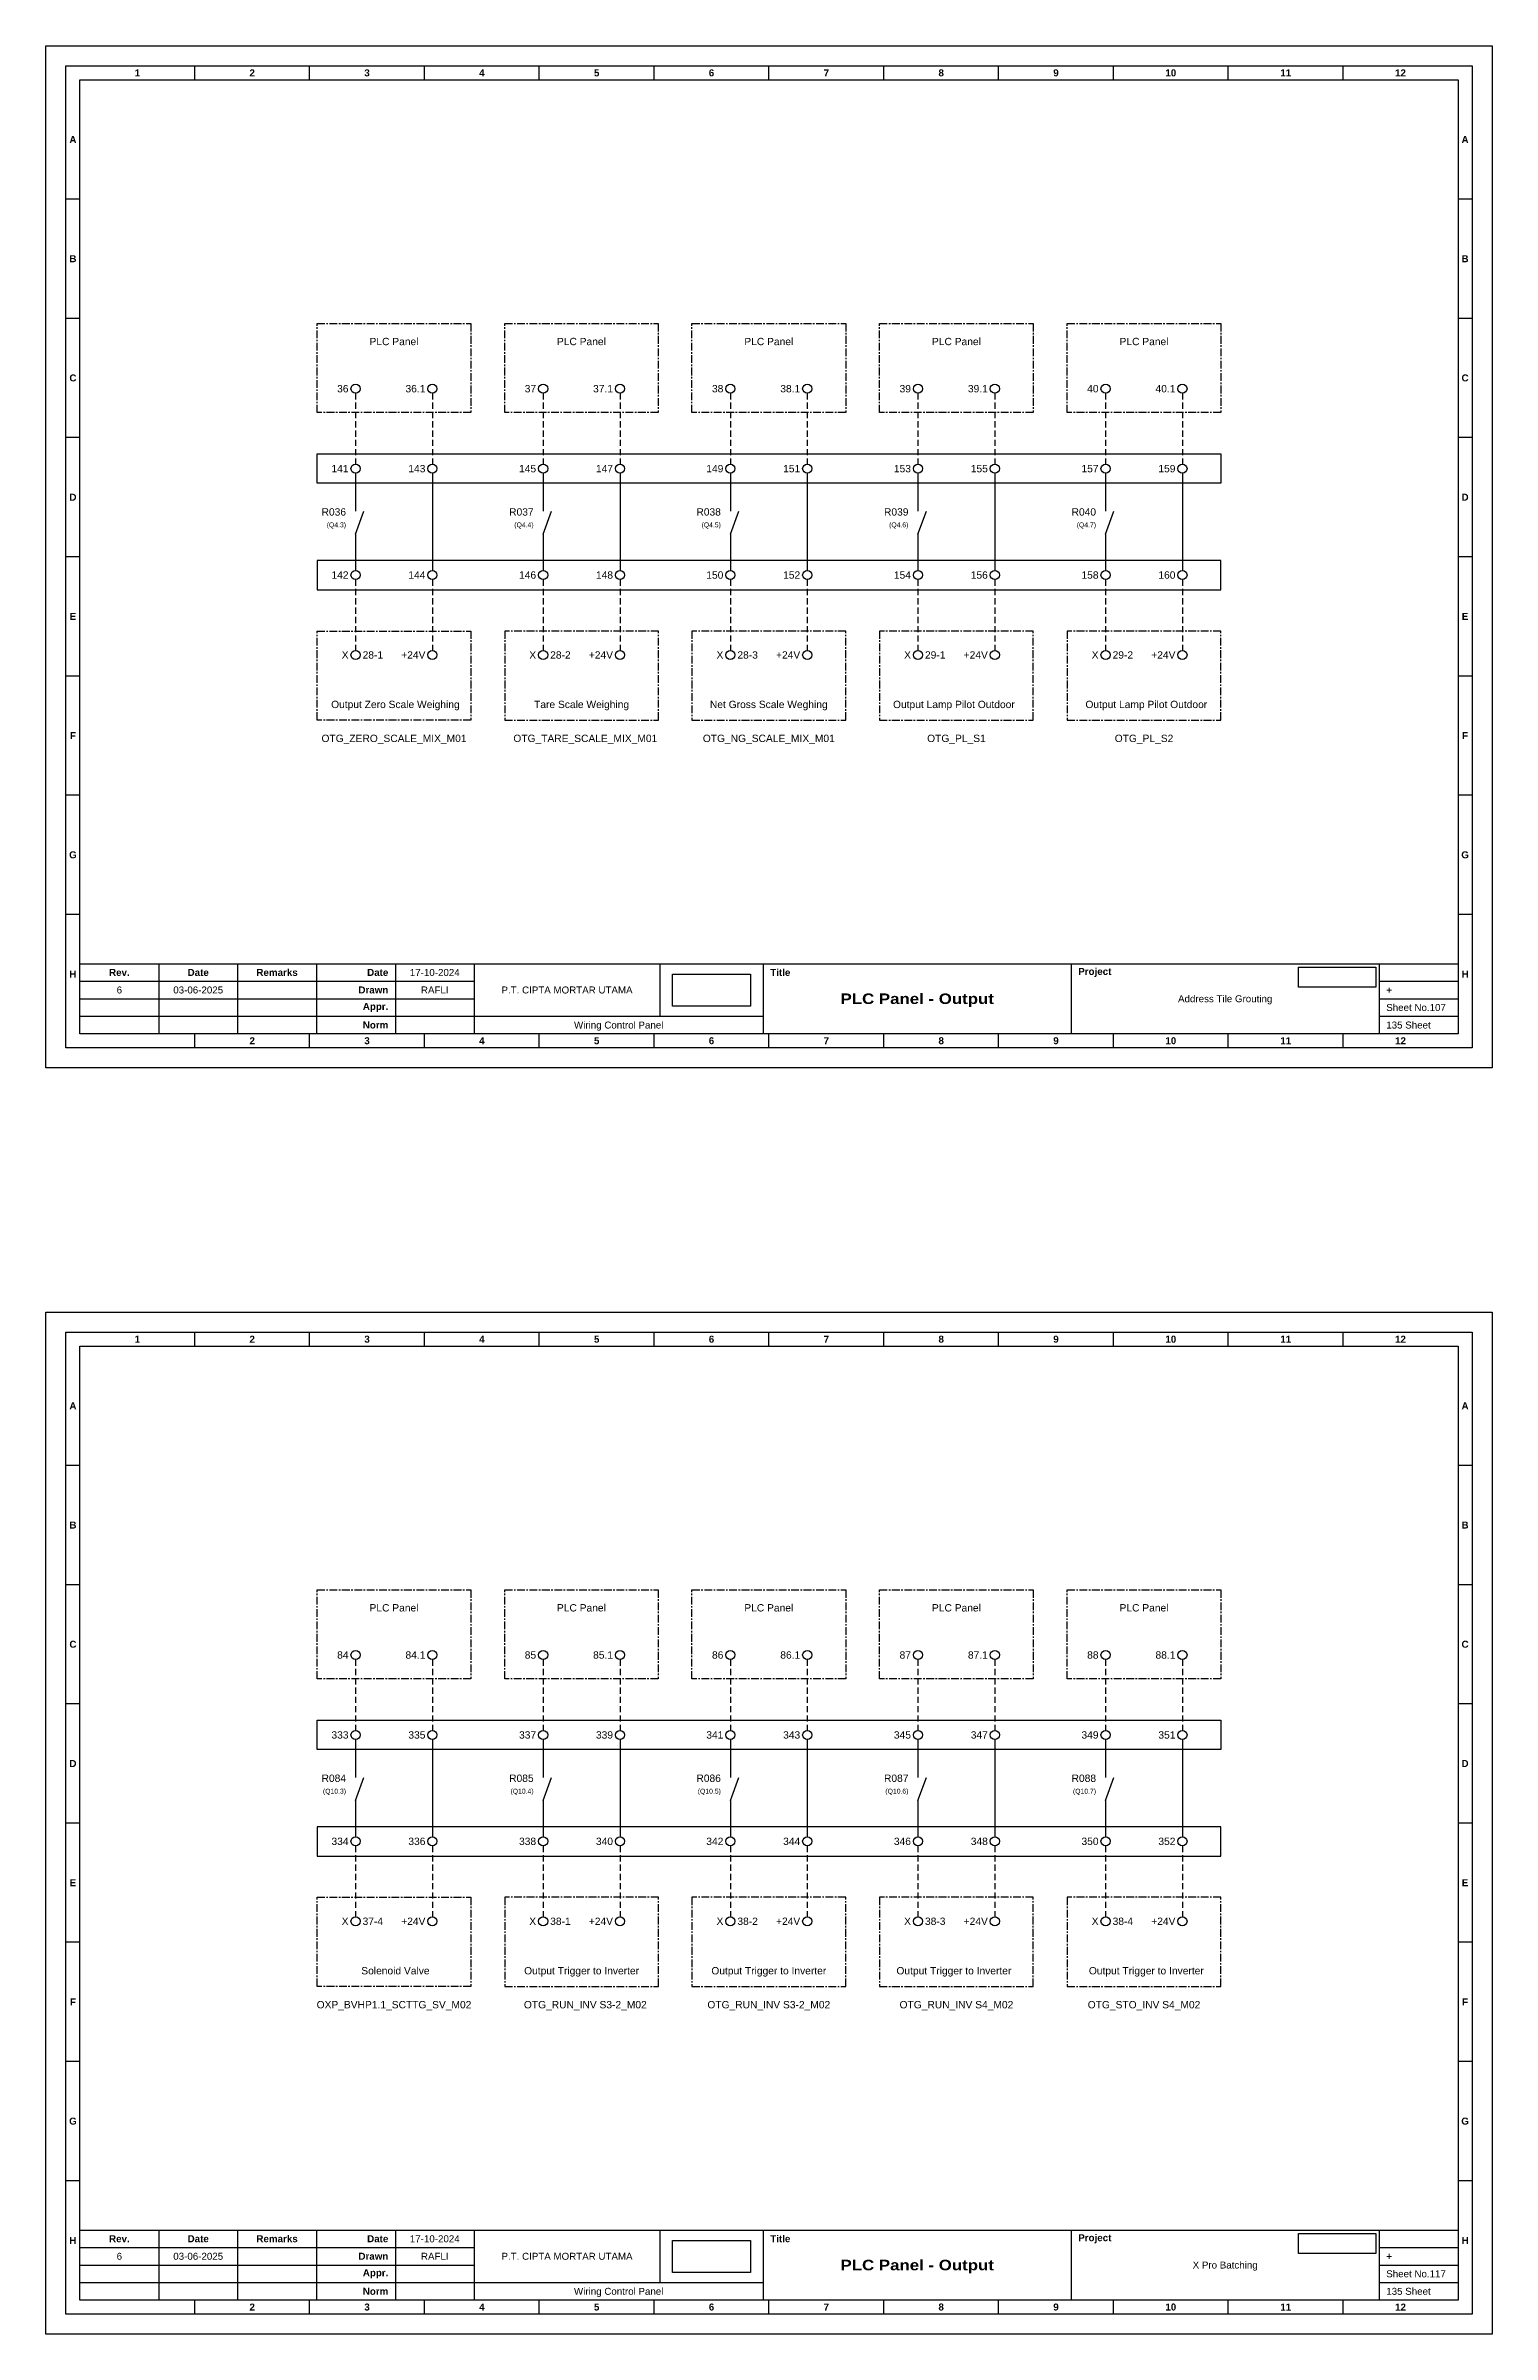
# Model space of a CAD drawing. Header units: millimetres. Extents: x 7759 to 13246, y 5489 to 6217.
# Drawn here: x 10181.3 to 10477.4, y 5747.9 to 6216.5 of the extents above; entities that cross this region are included whole.
import ezdxf
from ezdxf.enums import TextEntityAlignment as Align

# ---------------------------------------------------------------- set-up
doc = ezdxf.new("R2010")
doc.units = ezdxf.units.MM
doc.linetypes.add('CENTER', pattern=[50.8, 31.75, -6.35, 6.35, -6.35])
doc.linetypes.add('HIDDEN', pattern=[9.525, 6.35, -3.175])
doc.styles.add('Bold', font='ariblk.ttf', dxfattribs={"height": 25.4})
doc.styles.get("Standard").update_dxf_attribs({"font": 'arial.ttf'})
picture_1 = doc.add_image_def('image1.png', size_in_pixel=(2048, 847))
picture_2 = doc.add_image_def('image2.png', size_in_pixel=(2092, 542))

# ---------------------------------------------------------------- blocks, each defined once
blk = doc.blocks.new('KOP MU PROJECT')
at = {"color": 6, "ltscale": 50}
for p, q in [((27.74, 184.05), (27.74, 186.66)), ((49.13, 184.05), (49.13, 186.66)), ((70.51, 184.05), (70.51, 186.66)), ((91.89, 184.05), (91.89, 186.66)), ((113.27, 184.05), (113.27, 186.66)), ((134.66, 184.05), (134.66, 186.66)), ((156.04, 184.05), (156.04, 186.66)), ((177.42, 184.05), (177.42, 186.66)), ((198.8, 184.05), (198.8, 186.66)), ((220.19, 184.05), (220.19, 186.66)), ((241.57, 184.05), (241.57, 186.66)), ((6.36, 161.84), (3.75, 161.84)), ((265.59, 161.84), (262.98, 161.84)), ((6.36, 139.63), (3.75, 139.63)), ((265.59, 139.63), (262.98, 139.63)), ((6.36, 117.42), (3.75, 117.42)), ((265.59, 117.42), (262.98, 117.42)), ((6.36, 95.22), (3.75, 95.22)), ((265.59, 95.22), (262.98, 95.22)), ((6.36, 73.01), (3.75, 73.01)), ((265.59, 73.01), (262.98, 73.01)), ((6.36, 50.8), (3.75, 50.8)), ((265.59, 50.8), (262.98, 50.8)), ((6.36, 28.59), (3.75, 28.59)), ((265.59, 28.59), (262.98, 28.59)), ((27.74, 3.75), (27.74, 6.36)), ((49.13, 3.75), (49.13, 6.36)), ((70.51, 3.75), (70.51, 6.36)), ((91.89, 3.75), (91.89, 6.36)), ((113.27, 3.75), (113.27, 6.36)), ((134.66, 3.75), (134.66, 6.36)), ((156.04, 3.75), (156.04, 6.36)), ((177.42, 3.75), (177.42, 6.36)), ((198.8, 3.75), (198.8, 6.36)), ((220.19, 3.75), (220.19, 6.36)), ((241.57, 3.75), (241.57, 6.36))]:
    blk.add_line(p, q, dxfattribs=at)
at = {"ltscale": 50}
for p, q in [((6.36, 19.41), (262.98, 19.41)), ((21.04, 19.41), (21.04, 6.36)), ((35.72, 19.41), (35.72, 6.36)), ((50.41, 19.41), (50.41, 6.36)), ((65.09, 19.41), (65.09, 6.36)), ((79.77, 19.41), (79.77, 6.36)), ((114.35, 19.41), (114.35, 9.62)), ((133.6, 19.41), (133.6, 6.36)), ((190.95, 19.41), (190.95, 6.36)), ((248.3, 19.41), (248.3, 6.36)), ((6.36, 16.15), (79.77, 16.15)), ((6.36, 12.89), (79.77, 12.89)), ((248.3, 16.15), (262.98, 16.15)), ((248.3, 12.89), (262.98, 12.89)), ((6.36, 9.62), (133.6, 9.62)), ((248.3, 9.62), (262.98, 9.62))]:
    blk.add_line(p, q, dxfattribs=at)
at = {"color": 1, "ltscale": 50}
blk.add_lwpolyline([(269.34, 0), (0, 0), (0, 190.41), (269.34, 190.41)], close=True, dxfattribs=at)
at = {"color": 6, "ltscale": 50}
for points in [[(265.59, 3.75), (3.75, 3.75), (3.75, 186.66), (265.59, 186.66)], [(262.98, 6.36), (6.36, 6.36), (6.36, 184.05), (262.98, 184.05)]]:
    blk.add_lwpolyline(points, close=True, dxfattribs=at)
at = {"ltscale": 50, "char_height": 1.305, "attachment_point": 4}
for s, width, heights, insert in [('\\pxqc;{\\fArial|b1|i0|c0|p34;1}', 21.3825, [2.51], (6.36, 185.36)), ('\\pxqc;{\\fArial|b1|i0|c0|p34;2}', 21.3825, [2.51], (27.74, 185.36)), ('\\pxqc;{\\fArial|b1|i0|c0|p34;3}', 21.3825, [2.51], (49.13, 185.36)), ('\\pxqc;{\\fArial|b1|i0|c0|p34;4}', 21.3825, [2.51], (70.51, 185.36)), ('\\pxqc;{\\fArial|b1|i0|c0|p34;5}', 21.3825, [2.51], (91.89, 185.36)), ('\\pxqc;{\\fArial|b1|i0|c0|p34;6}', 21.3825, [2.51], (113.27, 185.36)), ('\\pxqc;{\\fArial|b1|i0|c0|p34;7}', 21.3825, [2.51], (134.66, 185.36)), ('\\pxqc;{\\fArial|b1|i0|c0|p34;8}', 21.3825, [2.51], (156.04, 185.36)), ('\\pxqc;{\\fArial|b1|i0|c0|p34;9}', 21.3825, [2.51], (177.42, 185.36)), ('\\pxqc;{\\fArial|b1|i0|c0|p34;10}', 21.3825, [2.51], (198.8, 185.36)), ('\\pxqc;{\\fArial|b1|i0|c0|p34;11}', 21.3825, [2.51], (220.19, 185.36)), ('\\pxqc;{\\fArial|b1|i0|c0|p34;12}', 21.3825, [2.51], (241.57, 185.36)), ('\\pxqc;{\\fArial|b1|i0|c0|p34;A}', 2.61, [2.51], (3.75, 172.95)), ('\\pxqc;{\\fArial|b1|i0|c0|p34;A}', 2.61, [2.51], (262.98, 172.95)), ('\\pxqc;{\\fArial|b1|i0|c0|p34;B}', 2.61, [2.51], (3.75, 150.74)), ('\\pxqc;{\\fArial|b1|i0|c0|p34;B}', 2.61, [2.51], (262.98, 150.74)), ('\\pxqc;{\\fArial|b1|i0|c0|p34;C}', 2.61, [2.51], (3.75, 128.53)), ('\\pxqc;{\\fArial|b1|i0|c0|p34;C}', 2.61, [2.51], (262.98, 128.53)), ('\\pxqc;{\\fArial|b1|i0|c0|p34;D}', 2.61, [2.51], (3.75, 106.32)), ('\\pxqc;{\\fArial|b1|i0|c0|p34;D}', 2.61, [2.51], (262.98, 106.32)), ('\\pxqc;{\\fArial|b1|i0|c0|p34;E}', 2.61, [2.51], (3.75, 84.11)), ('\\pxqc;{\\fArial|b1|i0|c0|p34;E}', 2.61, [2.51], (262.98, 84.11)), ('\\pxqc;{\\fArial|b1|i0|c0|p34;F}', 2.61, [2.51], (3.75, 61.9)), ('\\pxqc;{\\fArial|b1|i0|c0|p34;F}', 2.61, [2.51], (262.98, 61.9)), ('\\pxqc;{\\fArial|b1|i0|c0|p34;G}', 2.61, [2.51], (3.75, 39.69)), ('\\pxqc;{\\fArial|b1|i0|c0|p34;G}', 2.61, [2.51], (262.98, 39.69)), ('\\pxqc;{\\fArial|b1|i0|c0|p34;H}', 2.61, [2.51], (3.75, 17.47)), ('\\pxqc;{\\fArial|b1|i0|c0|p34;Rev.}', 14.6811, [2.88], (6.36, 17.78)), ('\\pxqc;{\\fArial|b1|i0|c0|p34;Date}', 14.6811, [2.88], (21.04, 17.78)), ('\\pxqc;{\\fArial|b1|i0|c0|p34;Remarks}', 14.6811, [2.88], (35.72, 17.78)), ('\\pxqr;{\\fArial|b1|i0|c0|p34;Date}', 13.3761, [2.88], (50.41, 17.78)), ('\\pxql;{\\fArial|b1|i0|c0|p34;Title}', 50.2419, [2.88], (134.9, 17.78)), ('\\pxql;{\\fArial|b1|i0|c0|p34;Project}', 50.2419, [2.88], (192.25, 17.78)), ('\\pxqc;{\\fArial|b1|i0|c0|p34;H}', 2.61, [2.51], (262.98, 17.47)), ('\\pxqr;{\\fArial|b1|i0|c0|p34;Drawn}', 13.3761, [2.88], (50.41, 14.52)), ('\\pxql;{\\fArial|b1|i0|c0|p34;+}', 14.6811, [2.88], (249.61, 14.52)), ('\\pxqr;{\\fArial|b1|i0|c0|p34;Appr.}', 13.3761, [2.88], (50.41, 11.26)), ('\\pxqr;{\\fArial|b1|i0|c0|p34;Norm}', 13.3761, [2.88], (50.41, 7.99)), ('\\pxqc;{\\fArial|b1|i0|c0|p34;2}', 21.3825, [2.51], (27.74, 5.06)), ('\\pxqc;{\\fArial|b1|i0|c0|p34;3}', 21.3825, [2.51], (49.13, 5.06)), ('\\pxqc;{\\fArial|b1|i0|c0|p34;4}', 21.3825, [2.51], (70.51, 5.06)), ('\\pxqc;{\\fArial|b1|i0|c0|p34;5}', 21.3825, [2.51], (91.89, 5.06)), ('\\pxqc;{\\fArial|b1|i0|c0|p34;6}', 21.3825, [2.51], (113.27, 5.06)), ('\\pxqc;{\\fArial|b1|i0|c0|p34;7}', 21.3825, [2.51], (134.66, 5.06)), ('\\pxqc;{\\fArial|b1|i0|c0|p34;8}', 21.3825, [2.51], (156.04, 5.06)), ('\\pxqc;{\\fArial|b1|i0|c0|p34;9}', 21.3825, [2.51], (177.42, 5.06)), ('\\pxqc;{\\fArial|b1|i0|c0|p34;10}', 21.3825, [2.51], (198.8, 5.06)), ('\\pxqc;{\\fArial|b1|i0|c0|p34;11}', 21.3825, [2.51], (220.19, 5.06)), ('\\pxqc;{\\fArial|b1|i0|c0|p34;12}', 21.3825, [2.51], (241.57, 5.06))]:
    blk.add_mtext_dynamic_manual_height_columns(s, width=width, gutter_width=0.0326, heights=heights, dxfattribs=dict(at, insert=insert))
at = {"ltscale": 50}
for tag, p in [('DATECREATED', (72.43, 17.78)), ('REV', (13.7, 14.52)), ('REVDATE', (28.38, 14.52)), ('REMARKS', (43.06, 14.52)), ('DRAWN', (72.43, 14.52)), ('COMPANY', (97.06, 14.52)), ('PROJECT', (219.62, 12.89)), ('NORM', (72.43, 7.99)), ('APPR', (72.43, 11.26)), ('DRAWINGCATEGORY', (106.68, 7.99)), ('DESCRIPTION', (162.27, 10.03))]:
    blk.add_attdef(tag, text='', height=1.3, dxfattribs=at).set_placement(p, align=Align.MIDDLE_CENTER)
at = {"ltscale": 50, "style": 'Bold'}
blk.add_attdef('TITLE', text='', height=1.96, dxfattribs=at).set_placement((162.27, 12.89), align=Align.MIDDLE_CENTER)
at = {"ltscale": 50}
for tag, p in [('TOTALSHEET', (249.61, 7.99)), ('SHEETNUMBER', (249.61, 11.26))]:
    blk.add_attdef(tag, text='', height=1.3, dxfattribs=at).set_placement(p, align=Align.MIDDLE_LEFT)
image = blk.add_image(picture_1, insert=(116.72, 11.48), size_in_units=(14.5, 6), dxfattribs=at)
image.dxf.flags = 15
image = blk.add_image(picture_2, insert=(233.29, 15.04), size_in_units=(14.36, 3.72), dxfattribs=at)
image.dxf.flags = 15

msp = doc.modelspace()

# ---------------------------------------------------------------- linework, layer by layer
at = {"linetype": 'HIDDEN', "ltscale": 0.2}
for p, q in [((10244.74, 6145.36), (10244.74, 6130.87)), ((10260.47, 6145.36), (10260.47, 6130.87)), ((10283.14, 6145.36), (10283.14, 6130.87)), ((10298.88, 6145.36), (10298.88, 6130.87)), ((10321.47, 6145.36), (10321.47, 6130.87)), ((10337.2, 6145.36), (10337.2, 6130.87)), ((10359.87, 6145.36), (10359.87, 6130.87)), ((10375.6, 6145.36), (10375.6, 6130.87)), ((10398.27, 6145.36), (10398.27, 6130.87)), ((10414, 6145.36), (10414, 6130.87)), ((10244.74, 6107.2), (10244.74, 6092.71)), ((10260.47, 6107.2), (10260.47, 6092.71)), ((10283.14, 6107.2), (10283.14, 6092.71)), ((10298.88, 6107.2), (10298.88, 6092.71)), ((10321.47, 6107.2), (10321.47, 6092.71)), ((10337.2, 6107.2), (10337.2, 6092.71)), ((10359.87, 6107.2), (10359.87, 6092.71)), ((10375.6, 6107.2), (10375.6, 6092.71)), ((10398.27, 6107.2), (10398.27, 6092.71)), ((10414, 6107.2), (10414, 6092.71)), ((10244.74, 5886.04), (10244.74, 5871.55)), ((10260.47, 5886.04), (10260.47, 5871.55)), ((10283.14, 5886.04), (10283.14, 5871.55)), ((10298.88, 5886.04), (10298.88, 5871.55)), ((10321.47, 5886.04), (10321.47, 5871.55)), ((10337.2, 5886.04), (10337.2, 5871.55)), ((10359.87, 5886.04), (10359.87, 5871.55)), ((10375.6, 5886.04), (10375.6, 5871.55)), ((10398.27, 5886.04), (10398.27, 5871.55)), ((10414, 5886.04), (10414, 5871.55)), ((10244.74, 5847.88), (10244.74, 5833.39)), ((10260.47, 5847.88), (10260.47, 5833.39)), ((10283.14, 5847.88), (10283.14, 5833.39)), ((10298.88, 5847.88), (10298.88, 5833.39)), ((10321.47, 5847.88), (10321.47, 5833.39)), ((10337.2, 5847.88), (10337.2, 5833.39)), ((10359.87, 5847.88), (10359.87, 5833.39)), ((10375.6, 5847.88), (10375.6, 5833.39)), ((10398.27, 5847.88), (10398.27, 5833.39)), ((10414, 5847.88), (10414, 5833.39))]:
    msp.add_line(p, q, dxfattribs=at)
at = {"ltscale": 0.2}
for p, q in [((10244.74, 6128.99), (10244.74, 6121.23)), ((10260.47, 6128.99), (10260.47, 6109.08)), ((10283.14, 6128.99), (10283.14, 6121.23)), ((10298.88, 6128.99), (10298.88, 6109.08)), ((10321.47, 6128.99), (10321.47, 6121.23)), ((10337.2, 6128.99), (10337.2, 6109.08)), ((10359.87, 6128.99), (10359.87, 6121.23)), ((10375.6, 6128.99), (10375.6, 6109.08)), ((10398.27, 6128.99), (10398.27, 6121.23)), ((10414, 6128.99), (10414, 6109.08)), ((10244.74, 6116.53), (10246.45, 6121.23)), ((10283.14, 6116.53), (10284.85, 6121.23)), ((10321.47, 6116.53), (10323.18, 6121.23)), ((10359.87, 6116.53), (10361.58, 6121.23)), ((10398.27, 6116.53), (10399.98, 6121.23)), ((10244.74, 6116.53), (10244.74, 6109.08)), ((10283.14, 6116.53), (10283.14, 6109.08)), ((10321.47, 6116.53), (10321.47, 6109.08)), ((10359.87, 6116.53), (10359.87, 6109.08)), ((10398.27, 6116.53), (10398.27, 6109.08)), ((10244.74, 5869.67), (10244.74, 5861.91)), ((10260.47, 5869.67), (10260.47, 5849.76)), ((10283.14, 5869.67), (10283.14, 5861.91)), ((10298.88, 5869.67), (10298.88, 5849.76)), ((10321.47, 5869.67), (10321.47, 5861.91)), ((10337.2, 5869.67), (10337.2, 5849.76)), ((10359.87, 5869.67), (10359.87, 5861.91)), ((10375.6, 5869.67), (10375.6, 5849.76)), ((10398.27, 5869.67), (10398.27, 5861.91)), ((10414, 5869.67), (10414, 5849.76)), ((10244.74, 5857.21), (10246.45, 5861.91)), ((10283.14, 5857.21), (10284.85, 5861.91)), ((10321.47, 5857.21), (10323.18, 5861.91)), ((10359.87, 5857.21), (10361.58, 5861.91)), ((10398.27, 5857.21), (10399.98, 5861.91)), ((10244.74, 5857.21), (10244.74, 5849.76)), ((10283.14, 5857.21), (10283.14, 5849.76)), ((10321.47, 5857.21), (10321.47, 5849.76)), ((10359.87, 5857.21), (10359.87, 5849.76)), ((10398.27, 5857.21), (10398.27, 5849.76))]:
    msp.add_line(p, q, dxfattribs=at)
at = {"linetype": 'CENTER', "ltscale": 0.05}
for points in [[(10236.87, 6159.63), (10268.34, 6159.63), (10268.34, 6141.4), (10236.87, 6141.4)], [(10275.27, 6159.63), (10306.67, 6159.63), (10306.67, 6141.4), (10275.27, 6141.4)], [(10313.6, 6159.63), (10345.07, 6159.63), (10345.07, 6141.4), (10313.6, 6141.4)], [(10352, 6159.63), (10383.47, 6159.63), (10383.47, 6141.4), (10352, 6141.4)], [(10390.4, 6159.63), (10421.87, 6159.63), (10421.87, 6141.4), (10390.4, 6141.4)], [(10236.87, 6096.67), (10268.34, 6096.67), (10268.34, 6078.44), (10236.87, 6078.44)], [(10275.27, 6078.44), (10306.74, 6078.44), (10306.74, 6096.67), (10275.27, 6096.67)], [(10313.6, 6078.44), (10345.07, 6078.44), (10345.07, 6096.67), (10313.6, 6096.67)], [(10352, 6078.44), (10383.47, 6078.44), (10383.47, 6096.67), (10352, 6096.67)], [(10390.4, 6078.44), (10421.87, 6078.44), (10421.87, 6096.67), (10390.4, 6096.67)], [(10236.87, 5900.3), (10268.34, 5900.3), (10268.34, 5882.08), (10236.87, 5882.08)], [(10275.27, 5900.3), (10306.67, 5900.3), (10306.67, 5882.08), (10275.27, 5882.08)], [(10313.6, 5900.3), (10345.07, 5900.3), (10345.07, 5882.08), (10313.6, 5882.08)], [(10352, 5900.3), (10383.47, 5900.3), (10383.47, 5882.08), (10352, 5882.08)], [(10390.4, 5900.3), (10421.87, 5900.3), (10421.87, 5882.08), (10390.4, 5882.08)], [(10236.87, 5837.35), (10268.34, 5837.35), (10268.34, 5819.12), (10236.87, 5819.12)], [(10275.27, 5819.12), (10306.74, 5819.12), (10306.74, 5837.35), (10275.27, 5837.35)], [(10313.6, 5819.12), (10345.07, 5819.12), (10345.07, 5837.35), (10313.6, 5837.35)], [(10352, 5819.12), (10383.47, 5819.12), (10383.47, 5837.35), (10352, 5837.35)], [(10390.4, 5819.12), (10421.87, 5819.12), (10421.87, 5837.35), (10390.4, 5837.35)]]:
    msp.add_lwpolyline(points, close=True, dxfattribs=at)
at = {"ltscale": 0.05}
for points in [[(10236.87, 6132.93), (10421.87, 6132.93), (10421.87, 6126.92), (10236.87, 6126.92)], [(10236.87, 6105.13), (10421.87, 6105.13), (10421.87, 6111.14), (10236.87, 6111.14)], [(10236.87, 5873.61), (10421.87, 5873.61), (10421.87, 5867.6), (10236.87, 5867.6)], [(10236.87, 5845.81), (10421.87, 5845.81), (10421.87, 5851.82), (10236.87, 5851.82)]]:
    msp.add_lwpolyline(points, close=True, dxfattribs=at)
for centre in [(10244.74, 6146.3), (10260.47, 6146.3), (10283.14, 6146.3), (10298.88, 6146.3), (10321.47, 6146.3), (10337.2, 6146.3), (10359.87, 6146.3), (10375.6, 6146.3), (10398.27, 6146.3), (10414, 6146.3), (10244.74, 6129.93), (10260.47, 6129.93), (10283.14, 6129.93), (10298.88, 6129.93), (10321.47, 6129.93), (10337.2, 6129.93), (10359.87, 6129.93), (10375.6, 6129.93), (10398.27, 6129.93), (10414, 6129.93), (10244.74, 6108.14), (10260.47, 6108.14), (10283.14, 6108.14), (10298.88, 6108.14), (10321.47, 6108.14), (10337.2, 6108.14), (10359.87, 6108.14), (10375.6, 6108.14), (10398.27, 6108.14), (10414, 6108.14), (10244.74, 6091.77), (10260.47, 6091.77), (10283.14, 6091.77), (10298.88, 6091.77), (10321.47, 6091.77), (10337.2, 6091.77), (10359.87, 6091.77), (10375.6, 6091.77), (10398.27, 6091.77), (10414, 6091.77), (10244.74, 5886.98), (10260.47, 5886.98), (10283.14, 5886.98), (10298.88, 5886.98), (10321.47, 5886.98), (10337.2, 5886.98), (10359.87, 5886.98), (10375.6, 5886.98), (10398.27, 5886.98), (10414, 5886.98), (10244.74, 5870.61), (10260.47, 5870.61), (10283.14, 5870.61), (10298.88, 5870.61), (10321.47, 5870.61), (10337.2, 5870.61), (10359.87, 5870.61), (10375.6, 5870.61), (10398.27, 5870.61), (10414, 5870.61), (10244.74, 5848.82), (10260.47, 5848.82), (10283.14, 5848.82), (10298.88, 5848.82), (10321.47, 5848.82), (10337.2, 5848.82), (10359.87, 5848.82), (10375.6, 5848.82), (10398.27, 5848.82), (10414, 5848.82), (10244.74, 5832.45), (10260.47, 5832.45), (10283.14, 5832.45), (10298.88, 5832.45), (10321.47, 5832.45), (10337.2, 5832.45), (10359.87, 5832.45), (10375.6, 5832.45), (10398.27, 5832.45), (10414, 5832.45)]:
    msp.add_circle(centre, 0.938)

# ---------------------------------------------------------------- block references
at = {"xscale": 1.099296583304004, "yscale": 1.099296583304004, "zscale": 1.099296583304004}
for p, values in [((10181.33, 6007.2), {'TITLE': 'PLC Panel - Output', 'PROJECT': 'Address Tile Grouting', 'COMPANY': 'P.T. CIPTA MORTAR UTAMA', 'DRAWINGCATEGORY': 'Wiring Control Panel', 'DRAWN': 'RAFLI', 'DATECREATED': '17-10-2024', 'REVDATE': '03-06-2025', 'REV': '6', 'SHEETNUMBER': 'Sheet No.107', 'TOTALSHEET': '135 Sheet'}), ((10181.33, 5747.88), {'TITLE': 'PLC Panel - Output', 'PROJECT': 'X Pro Batching', 'COMPANY': 'P.T. CIPTA MORTAR UTAMA', 'DRAWINGCATEGORY': 'Wiring Control Panel', 'DRAWN': 'RAFLI', 'DATECREATED': '17-10-2024', 'REVDATE': '03-06-2025', 'REV': '6', 'SHEETNUMBER': 'Sheet No.117', 'TOTALSHEET': '135 Sheet'})]:
    msp.add_blockref('KOP MU PROJECT', p, dxfattribs=at).add_auto_attribs(values)

# ---------------------------------------------------------------- texts
for s, p in [('PLC Panel', (10252.61, 6156.71)), ('PLC Panel', (10290.97, 6156.71)), ('PLC Panel', (10329.33, 6156.71)), ('PLC Panel', (10367.74, 6156.71)), ('PLC Panel', (10406.14, 6156.71)), ('OTG_ZERO_SCALE_MIX_M01', (10252.61, 6075.44)), ('OTG_TARE_SCALE_MIX_M01', (10291.77, 6075.44)), ('OTG_NG_SCALE_MIX_M01', (10329.33, 6075.44)), ('OTG_PL_S1', (10367.74, 6075.44)), ('OTG_PL_S2', (10406.14, 6075.44)), ('PLC Panel', (10252.61, 5897.39)), ('PLC Panel', (10290.97, 5897.39)), ('PLC Panel', (10329.33, 5897.39)), ('PLC Panel', (10367.74, 5897.39)), ('PLC Panel', (10406.14, 5897.39)), ('OXP_BVHP1.1_SCTTG_SV_M02', (10252.61, 5816.12)), ('OTG_RUN_INV S3-2_M02', (10291.77, 5816.12)), ('OTG_RUN_INV S3-2_M02', (10329.33, 5816.12)), ('OTG_RUN_INV S4_M02', (10367.74, 5816.12)), ('OTG_STO_INV S4_M02', (10406.14, 5816.12))]:
    msp.add_text(s, height=1.5).set_placement(p, align=Align.TOP_CENTER)
for s, height, p in [('36', 1.5, (10243.3, 6146.3)), ('36.1', 1.5, (10259.04, 6146.3)), ('37', 1.5, (10281.7, 6146.3)), ('37.1', 1.5, (10297.44, 6146.3)), ('38', 1.5, (10320.03, 6146.3)), ('38.1', 1.5, (10335.76, 6146.3)), ('39', 1.5, (10358.43, 6146.3)), ('39.1', 1.5, (10374.17, 6146.3)), ('40', 1.5, (10396.83, 6146.3)), ('40.1', 1.5, (10412.57, 6146.3)), ('141', 1.5, (10243.3, 6129.93)), ('143', 1.5, (10259.04, 6129.93)), ('145', 1.5, (10281.7, 6129.93)), ('147', 1.5, (10297.44, 6129.93)), ('149', 1.5, (10320.03, 6129.93)), ('151', 1.5, (10335.76, 6129.93)), ('153', 1.5, (10358.43, 6129.93)), ('155', 1.5, (10374.17, 6129.93)), ('157', 1.5, (10396.83, 6129.93)), ('159', 1.5, (10412.57, 6129.93)), ('R036', 1.5, (10242.79, 6121.06)), ('R037', 1.5, (10281.19, 6121.06)), ('R038', 1.5, (10319.52, 6121.06)), ('R039', 1.5, (10357.92, 6121.06)), ('R040', 1.5, (10396.32, 6121.06)), ('(Q4.3)', 1, (10242.79, 6118.41)), ('(Q4.4)', 1, (10281.19, 6118.41)), ('(Q4.5)', 1, (10319.52, 6118.41)), ('(Q4.6)', 1, (10357.92, 6118.41)), ('(Q4.7)', 1, (10396.32, 6118.41)), ('142', 1.5, (10243.3, 6108.14)), ('144', 1.5, (10259.04, 6108.14)), ('146', 1.5, (10281.7, 6108.14)), ('148', 1.5, (10297.44, 6108.14)), ('150', 1.5, (10320.03, 6108.14)), ('152', 1.5, (10335.76, 6108.14)), ('154', 1.5, (10358.43, 6108.14)), ('156', 1.5, (10374.17, 6108.14)), ('158', 1.5, (10396.83, 6108.14)), ('160', 1.5, (10412.57, 6108.14)), ('X', 1.5, (10243.3, 6091.77)), ('+24V', 1.5, (10259.04, 6091.77)), ('X', 1.5, (10281.7, 6091.77)), ('+24V', 1.5, (10297.44, 6091.77)), ('X', 1.5, (10320.03, 6091.77)), ('+24V', 1.5, (10335.76, 6091.77)), ('X', 1.5, (10358.43, 6091.77)), ('+24V', 1.5, (10374.17, 6091.77)), ('X', 1.5, (10396.83, 6091.77)), ('+24V', 1.5, (10412.57, 6091.77)), ('84', 1.5, (10243.3, 5886.98)), ('84.1', 1.5, (10259.04, 5886.98)), ('85', 1.5, (10281.7, 5886.98)), ('85.1', 1.5, (10297.44, 5886.98)), ('86', 1.5, (10320.03, 5886.98)), ('86.1', 1.5, (10335.76, 5886.98)), ('87', 1.5, (10358.43, 5886.98)), ('87.1', 1.5, (10374.17, 5886.98)), ('88', 1.5, (10396.83, 5886.98)), ('88.1', 1.5, (10412.57, 5886.98)), ('333', 1.5, (10243.3, 5870.61)), ('335', 1.5, (10259.04, 5870.61)), ('337', 1.5, (10281.7, 5870.61)), ('339', 1.5, (10297.44, 5870.61)), ('341', 1.5, (10320.03, 5870.61)), ('343', 1.5, (10335.76, 5870.61)), ('345', 1.5, (10358.43, 5870.61)), ('347', 1.5, (10374.17, 5870.61)), ('349', 1.5, (10396.83, 5870.61)), ('351', 1.5, (10412.57, 5870.61)), ('R084', 1.5, (10242.79, 5861.74)), ('(Q10.3)', 1, (10242.79, 5859.09)), ('R085', 1.5, (10281.19, 5861.74)), ('(Q10.4)', 1, (10281.19, 5859.09)), ('R086', 1.5, (10319.52, 5861.74)), ('(Q10.5)', 1, (10319.52, 5859.09)), ('R087', 1.5, (10357.92, 5861.74)), ('(Q10.6)', 1, (10357.92, 5859.09)), ('R088', 1.5, (10396.32, 5861.74)), ('(Q10.7)', 1, (10396.32, 5859.09)), ('334', 1.5, (10243.3, 5848.82)), ('336', 1.5, (10259.04, 5848.82)), ('338', 1.5, (10281.7, 5848.82)), ('340', 1.5, (10297.44, 5848.82)), ('342', 1.5, (10320.03, 5848.82)), ('344', 1.5, (10335.76, 5848.82)), ('346', 1.5, (10358.43, 5848.82)), ('348', 1.5, (10374.17, 5848.82)), ('350', 1.5, (10396.83, 5848.82)), ('352', 1.5, (10412.57, 5848.82)), ('X', 1.5, (10243.3, 5832.45)), ('+24V', 1.5, (10259.04, 5832.45)), ('X', 1.5, (10281.7, 5832.45)), ('+24V', 1.5, (10297.44, 5832.45)), ('X', 1.5, (10320.03, 5832.45)), ('+24V', 1.5, (10335.76, 5832.45)), ('X', 1.5, (10358.43, 5832.45)), ('+24V', 1.5, (10374.17, 5832.45)), ('X', 1.5, (10396.83, 5832.45)), ('+24V', 1.5, (10412.57, 5832.45))]:
    msp.add_text(s, height=height).set_placement(p, align=Align.MIDDLE_RIGHT)
for s, p in [('28-1', (10246.18, 6091.77)), ('28-2', (10284.58, 6091.77)), ('28-3', (10322.9, 6091.77)), ('29-1', (10361.3, 6091.77)), ('29-2', (10399.71, 6091.77)), ('37-4', (10246.18, 5832.45)), ('38-1', (10284.58, 5832.45)), ('38-2', (10322.9, 5832.45)), ('38-3', (10361.3, 5832.45)), ('38-4', (10399.71, 5832.45))]:
    msp.add_text(s, height=1.5).set_placement(p, align=Align.MIDDLE_LEFT)
for s, p in [('Output Zero Scale Weighing', (10252.9, 6080.44)), ('Tare Scale Weighing', (10291.01, 6080.44)), ('Net Gross Scale Weghing', (10329.33, 6080.44)), ('Output Lamp Pilot Outdoor', (10367.22, 6080.44)), ('Output Lamp Pilot Outdoor', (10406.61, 6080.44)), ('Solenoid Valve', (10252.9, 5821.12)), ('Output Trigger to Inverter', (10291.01, 5821.12)), ('Output Trigger to Inverter', (10329.33, 5821.12)), ('Output Trigger to Inverter', (10367.22, 5821.12)), ('Output Trigger to Inverter', (10406.61, 5821.12))]:
    msp.add_text(s, height=1.5).set_placement(p, align=Align.BOTTOM_CENTER)

doc.saveas('drawing.dxf')
